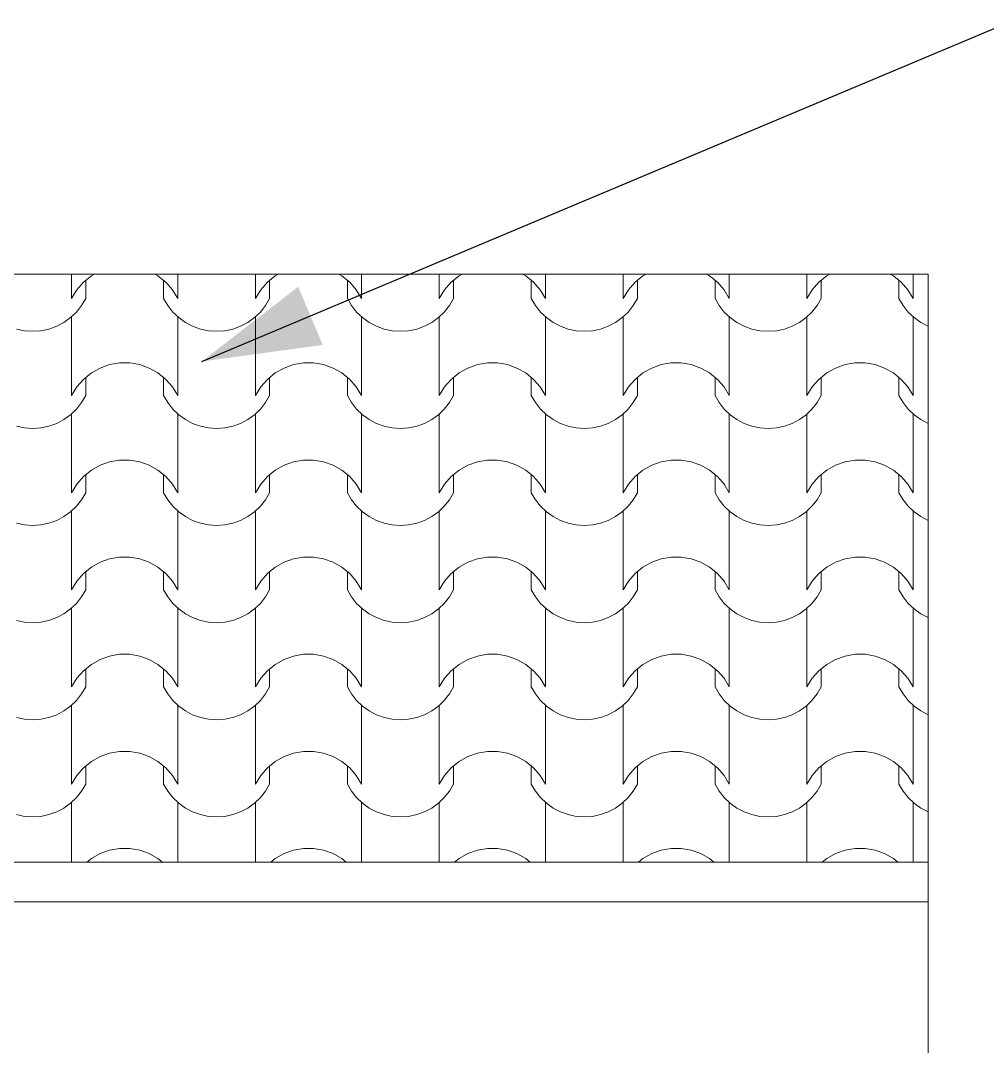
# Model space of a CAD drawing. Header units: millimetres. Extents: x 318905 to 439572, y -5133 to 105868.
# Drawn here: x 434524 to 436020, y 1788 to 3376 of the extents above; entities that cross this region are included whole.
import ezdxf

# ---------------------------------------------------------------- set-up
doc = ezdxf.new("R2010")
doc.units = ezdxf.units.MM
doc.header["$MEASUREMENT"] = 0
for name, color, linetype, lineweight in [('0_Stylo_No__1', 7, 'Continuous', 5), ('2D -  Dessin général_Stylo_No__1', 7, 'Continuous', 5), ('2D -  Dessin général_Stylo_No__2', 8, 'Continuous', 5), ('INTI_Etiquettes_Stylo_No__1', 7, 'Continuous', 5)]:
    doc.layers.add(name, color=color, linetype=linetype, lineweight=lineweight)
doc.layers.add('OMBRES_Stylo_No__82', color=7, linetype='Continuous', lineweight=13, true_color=0xaaaaaa)
doc.dimstyles.new('STYLE_GENERE__3', dxfattribs={"dimtxt": 0.18, "dimasz": 182.4, "dimexe": 0.18, "dimexo": 0.0625, "dimgap": 0.09, "dimtad": 0, "dimtih": 1, "dimtoh": 1, "dimdec": 4, "dimzin": 0, "dimdsep": 46, "dimcen": 0.09, "dimadec": 0, "dimazin": 0, "dimtfac": 1, "dimtdec": 4, "dimtmove": 0, "dimatfit": 3, "dimldrblk": 'ARROWHEAD_5', "dimfxl": 0, "dimtolj": 1, "dimtzin": 0, "dimarcsym": 0})

# ---------------------------------------------------------------- blocks, each defined once
blk = doc.blocks.new('*X113')
at = {"layer": 'OMBRES_Stylo_No__82', "linetype": 'Continuous'}
for p, q in [((434603.3, 2983.5), (434603.3, 2945.8)), ((434621.7, 2970.9), (434611.5, 2959.1)), ((434633.9, 2980.7), (434621.7, 2970.9)), ((434625.3, 2973.8), (434625.3, 2945.8)), ((434638.8, 2983.5), (434633.9, 2980.7)), ((434737, 2980.7), (434732, 2983.5)), ((434749.1, 2970.9), (434737, 2980.7)), ((434745.6, 2973.8), (434745.6, 2945.8)), ((434759.4, 2959.1), (434749.1, 2970.9)), ((434767.6, 2983.5), (434767.6, 2945.8)), ((434887.8, 2983.5), (434887.8, 2945.8)), ((434906.2, 2970.9), (434895.9, 2959.1)), ((434918.3, 2980.7), (434906.2, 2970.9)), ((434909.8, 2973.8), (434909.8, 2945.8)), ((434923.3, 2983.5), (434918.3, 2980.7)), ((435021.5, 2980.7), (435016.5, 2983.5)), ((435033.6, 2970.9), (435021.5, 2980.7)), ((435030, 2973.8), (435030, 2945.8)), ((435043.9, 2959.1), (435033.6, 2970.9)), ((435052, 2983.5), (435052, 2945.8)), ((435172.3, 2983.5), (435172.3, 2945.8)), ((435190.7, 2970.9), (435180.4, 2959.1)), ((435202.8, 2980.7), (435190.7, 2970.9)), ((435194.3, 2973.8), (435194.3, 2945.8)), ((435207.8, 2983.5), (435202.8, 2980.7)), ((435306, 2980.7), (435301, 2983.5)), ((435318.1, 2970.9), (435306, 2980.7)), ((435314.5, 2973.8), (435314.5, 2945.8)), ((435328.4, 2959.1), (435318.1, 2970.9)), ((435336.5, 2983.5), (435336.5, 2945.8)), ((435456.8, 2983.5), (435456.8, 2945.8)), ((435475.2, 2970.9), (435464.9, 2959.1)), ((435487.3, 2980.7), (435475.2, 2970.9)), ((435478.8, 2973.8), (435478.8, 2945.8)), ((435492.3, 2983.5), (435487.3, 2980.7)), ((435590.5, 2980.7), (435585.5, 2983.5)), ((435602.6, 2970.9), (435590.5, 2980.7)), ((435599, 2973.8), (435599, 2945.8)), ((435612.9, 2959.1), (435602.6, 2970.9)), ((435621, 2983.5), (435621, 2945.8)), ((435741.2, 2983.5), (435741.2, 2945.8)), ((435759.7, 2970.9), (435749.4, 2959.1)), ((435771.8, 2980.7), (435759.7, 2970.9)), ((435763.2, 2973.8), (435763.2, 2945.8)), ((435776.8, 2983.5), (435771.8, 2980.7)), ((435874.9, 2980.7), (435870, 2983.5)), ((435887.1, 2970.9), (435874.9, 2980.7)), ((435883.5, 2973.8), (435883.5, 2945.8)), ((435897.3, 2959.1), (435887.1, 2970.9)), ((435905.5, 2983.5), (435905.5, 2945.8)), ((434611.5, 2959.1), (434603.3, 2945.8)), ((434767.6, 2945.8), (434759.4, 2959.1)), ((434895.9, 2959.1), (434887.8, 2945.8)), ((435052, 2945.8), (435043.9, 2959.1)), ((435180.4, 2959.1), (435172.3, 2945.8)), ((435336.5, 2945.8), (435328.4, 2959.1)), ((435464.9, 2959.1), (435456.8, 2945.8)), ((435621, 2945.8), (435612.9, 2959.1)), ((435749.4, 2959.1), (435741.2, 2945.8)), ((435905.5, 2945.8), (435897.3, 2959.1)), ((434618.9, 2934.8), (434625.3, 2945.8)), ((434745.6, 2945.8), (434752, 2934.8)), ((434903.4, 2934.8), (434909.8, 2945.8)), ((435030, 2945.8), (435036.5, 2934.8)), ((435187.8, 2934.8), (435194.3, 2945.8)), ((435314.5, 2945.8), (435321, 2934.8)), ((435472.3, 2934.8), (435478.8, 2945.8)), ((435599, 2945.8), (435605.4, 2934.8)), ((435756.8, 2934.8), (435763.2, 2945.8)), ((435883.5, 2945.8), (435889.9, 2934.8)), ((434601.8, 2916.1), (434611, 2924.8)), ((434611, 2924.8), (434618.9, 2934.8)), ((434752, 2934.8), (434759.9, 2924.8)), ((434759.9, 2924.8), (434769.1, 2916.1)), ((434886.3, 2916.1), (434895.5, 2924.8)), ((434895.5, 2924.8), (434903.4, 2934.8)), ((435036.5, 2934.8), (435044.4, 2924.8)), ((435044.4, 2924.8), (435053.6, 2916.1)), ((435170.8, 2916.1), (435180, 2924.8)), ((435180, 2924.8), (435187.8, 2934.8)), ((435321, 2934.8), (435328.8, 2924.8)), ((435328.8, 2924.8), (435338, 2916.1)), ((435455.2, 2916.1), (435464.4, 2924.8)), ((435464.4, 2924.8), (435472.3, 2934.8)), ((435605.4, 2934.8), (435613.3, 2924.8)), ((435613.3, 2924.8), (435622.5, 2916.1)), ((435739.7, 2916.1), (435748.9, 2924.8)), ((435748.9, 2924.8), (435756.8, 2934.8)), ((435889.9, 2934.8), (435897.8, 2924.8)), ((435897.8, 2924.8), (435907, 2916.1)), ((434580.3, 2902.7), (434591.5, 2908.7)), ((434591.5, 2908.7), (434601.8, 2916.1)), ((434603.3, 2917.4), (434603.3, 2856.4)), ((434767.6, 2917.4), (434767.6, 2856.4)), ((434769.1, 2916.1), (434779.4, 2908.7)), ((434779.4, 2908.7), (434790.6, 2902.7)), ((434864.7, 2902.7), (434876, 2908.7)), ((434876, 2908.7), (434886.3, 2916.1)), ((434887.8, 2917.4), (434887.8, 2856.4)), ((435052, 2917.4), (435052, 2856.4)), ((435053.6, 2916.1), (435063.9, 2908.7)), ((435063.9, 2908.7), (435075.1, 2902.7)), ((435149.2, 2902.7), (435160.5, 2908.7)), ((435160.5, 2908.7), (435170.8, 2916.1)), ((435172.3, 2917.4), (435172.3, 2856.4)), ((435336.5, 2917.4), (435336.5, 2856.4)), ((435338, 2916.1), (435348.3, 2908.7)), ((435348.3, 2908.7), (435359.6, 2902.7)), ((435433.7, 2902.7), (435444.9, 2908.7)), ((435444.9, 2908.7), (435455.2, 2916.1)), ((435456.8, 2917.4), (435456.8, 2856.4)), ((435621, 2917.4), (435621, 2856.4)), ((435622.5, 2916.1), (435632.8, 2908.7)), ((435632.8, 2908.7), (435644.1, 2902.7)), ((435718.2, 2902.7), (435729.4, 2908.7)), ((435729.4, 2908.7), (435739.7, 2916.1)), ((435741.2, 2917.4), (435741.2, 2856.4)), ((435905.5, 2917.4), (435905.5, 2856.4)), ((435907, 2916.1), (435917.3, 2908.7)), ((435917.3, 2908.7), (435928.5, 2902.7)), ((434518.1, 2898.4), (434530.5, 2895.8)), ((434530.5, 2895.8), (434543.2, 2894.9)), ((434543.2, 2894.9), (434555.9, 2895.8)), ((434555.9, 2895.8), (434568.3, 2898.4)), ((434568.3, 2898.4), (434580.3, 2902.7)), ((434790.6, 2902.7), (434802.6, 2898.4)), ((434802.6, 2898.4), (434815, 2895.8)), ((434815, 2895.8), (434827.7, 2894.9)), ((434827.7, 2894.9), (434840.4, 2895.8)), ((434840.4, 2895.8), (434852.8, 2898.4)), ((434852.8, 2898.4), (434864.7, 2902.7)), ((435075.1, 2902.7), (435087.1, 2898.4)), ((435087.1, 2898.4), (435099.5, 2895.8)), ((435099.5, 2895.8), (435112.2, 2894.9)), ((435112.2, 2894.9), (435124.8, 2895.8)), ((435124.8, 2895.8), (435137.3, 2898.4)), ((435137.3, 2898.4), (435149.2, 2902.7)), ((435359.6, 2902.7), (435371.5, 2898.4)), ((435371.5, 2898.4), (435384, 2895.8)), ((435384, 2895.8), (435396.6, 2894.9)), ((435396.6, 2894.9), (435409.3, 2895.8)), ((435409.3, 2895.8), (435421.7, 2898.4)), ((435421.7, 2898.4), (435433.7, 2902.7)), ((435644.1, 2902.7), (435656, 2898.4)), ((435656, 2898.4), (435668.4, 2895.8)), ((435668.4, 2895.8), (435681.1, 2894.9)), ((435681.1, 2894.9), (435693.8, 2895.8)), ((435693.8, 2895.8), (435706.2, 2898.4)), ((435706.2, 2898.4), (435718.2, 2902.7)), ((435928.5, 2902.7), (435928.6, 2902.7)), ((434603.3, 2856.4), (434603.3, 2795.4)), ((434662.2, 2843.3), (434647.5, 2838)), ((434677.6, 2845.9), (434662.2, 2843.3)), ((434685.4, 2845.9), (434677.6, 2845.9)), ((434693.3, 2845.9), (434685.4, 2845.9)), ((434708.7, 2843.3), (434693.3, 2845.9)), ((434723.4, 2838), (434708.7, 2843.3)), ((434767.6, 2856.4), (434767.6, 2795.4)), ((434887.8, 2856.4), (434887.8, 2795.4)), ((434946.7, 2843.3), (434932, 2838)), ((434962.1, 2845.9), (434946.7, 2843.3)), ((434969.9, 2845.9), (434962.1, 2845.9)), ((434977.7, 2845.9), (434969.9, 2845.9)), ((434993.1, 2843.3), (434977.7, 2845.9)), ((435007.9, 2838), (434993.1, 2843.3)), ((435052, 2856.4), (435052, 2795.4)), ((435172.3, 2856.4), (435172.3, 2795.4)), ((435231.2, 2843.3), (435216.5, 2838)), ((435246.6, 2845.9), (435231.2, 2843.3)), ((435254.4, 2845.9), (435246.6, 2845.9)), ((435262.2, 2845.9), (435254.4, 2845.9)), ((435277.6, 2843.3), (435262.2, 2845.9)), ((435292.3, 2838), (435277.6, 2843.3)), ((435336.5, 2856.4), (435336.5, 2795.4)), ((435456.8, 2856.4), (435456.8, 2795.4)), ((435515.7, 2843.3), (435500.9, 2838)), ((435531.1, 2845.9), (435515.7, 2843.3)), ((435538.9, 2845.9), (435531.1, 2845.9)), ((435546.7, 2845.9), (435538.9, 2845.9)), ((435562.1, 2843.3), (435546.7, 2845.9)), ((435576.8, 2838), (435562.1, 2843.3)), ((435621, 2856.4), (435621, 2795.4)), ((435741.2, 2856.4), (435741.2, 2795.4)), ((435800.1, 2843.3), (435785.4, 2838)), ((435815.5, 2845.9), (435800.1, 2843.3)), ((435823.4, 2845.9), (435815.5, 2845.9)), ((435831.2, 2845.9), (435823.4, 2845.9)), ((435846.6, 2843.3), (435831.2, 2845.9)), ((435861.3, 2838), (435846.6, 2843.3)), ((435905.5, 2856.4), (435905.5, 2795.4)), ((434633.9, 2830.4), (434621.7, 2820.5)), ((434647.5, 2838), (434633.9, 2830.4)), ((434737, 2830.4), (434723.4, 2838)), ((434749.1, 2820.5), (434737, 2830.4)), ((434918.3, 2830.4), (434906.2, 2820.5)), ((434932, 2838), (434918.3, 2830.4)), ((435021.5, 2830.4), (435007.9, 2838)), ((435033.6, 2820.5), (435021.5, 2830.4)), ((435202.8, 2830.4), (435190.7, 2820.5)), ((435216.5, 2838), (435202.8, 2830.4)), ((435306, 2830.4), (435292.3, 2838)), ((435318.1, 2820.5), (435306, 2830.4)), ((435487.3, 2830.4), (435475.2, 2820.5)), ((435500.9, 2838), (435487.3, 2830.4)), ((435590.5, 2830.4), (435576.8, 2838)), ((435602.6, 2820.5), (435590.5, 2830.4)), ((435771.8, 2830.4), (435759.7, 2820.5)), ((435785.4, 2838), (435771.8, 2830.4)), ((435874.9, 2830.4), (435861.3, 2838)), ((435887.1, 2820.5), (435874.9, 2830.4)), ((434621.7, 2820.5), (434611.5, 2808.8)), ((434625.3, 2823.4), (434625.3, 2795.4)), ((434745.6, 2823.4), (434745.6, 2795.4)), ((434759.4, 2808.8), (434749.1, 2820.5)), ((434906.2, 2820.5), (434895.9, 2808.8)), ((434909.8, 2823.4), (434909.8, 2795.4)), ((435030, 2823.4), (435030, 2795.4)), ((435043.9, 2808.8), (435033.6, 2820.5)), ((435190.7, 2820.5), (435180.4, 2808.8)), ((435194.3, 2823.4), (435194.3, 2795.4)), ((435314.5, 2823.4), (435314.5, 2795.4)), ((435328.4, 2808.8), (435318.1, 2820.5)), ((435475.2, 2820.5), (435464.9, 2808.8)), ((435478.8, 2823.4), (435478.8, 2795.4)), ((435599, 2823.4), (435599, 2795.4)), ((435612.9, 2808.8), (435602.6, 2820.5)), ((435759.7, 2820.5), (435749.4, 2808.8)), ((435763.2, 2823.4), (435763.2, 2795.4)), ((435883.5, 2823.4), (435883.5, 2795.4)), ((435897.3, 2808.8), (435887.1, 2820.5)), ((434611.5, 2808.8), (434603.3, 2795.4)), ((434618.9, 2784.5), (434625.3, 2795.4)), ((434745.6, 2795.4), (434752, 2784.5)), ((434767.6, 2795.4), (434759.4, 2808.8)), ((434895.9, 2808.8), (434887.8, 2795.4)), ((434903.4, 2784.5), (434909.8, 2795.4)), ((435030, 2795.4), (435036.5, 2784.5)), ((435052, 2795.4), (435043.9, 2808.8)), ((435180.4, 2808.8), (435172.3, 2795.4)), ((435187.8, 2784.5), (435194.3, 2795.4)), ((435314.5, 2795.4), (435321, 2784.5)), ((435336.5, 2795.4), (435328.4, 2808.8)), ((435464.9, 2808.8), (435456.8, 2795.4)), ((435472.3, 2784.5), (435478.8, 2795.4)), ((435599, 2795.4), (435605.4, 2784.5)), ((435621, 2795.4), (435612.9, 2808.8)), ((435749.4, 2808.8), (435741.2, 2795.4)), ((435756.8, 2784.5), (435763.2, 2795.4)), ((435883.5, 2795.4), (435889.9, 2784.5)), ((435905.5, 2795.4), (435897.3, 2808.8)), ((434611, 2774.5), (434618.9, 2784.5)), ((434752, 2784.5), (434759.9, 2774.5)), ((434895.5, 2774.5), (434903.4, 2784.5)), ((435036.5, 2784.5), (435044.4, 2774.5)), ((435180, 2774.5), (435187.8, 2784.5)), ((435321, 2784.5), (435328.8, 2774.5)), ((435464.4, 2774.5), (435472.3, 2784.5)), ((435605.4, 2784.5), (435613.3, 2774.5)), ((435748.9, 2774.5), (435756.8, 2784.5)), ((435889.9, 2784.5), (435897.8, 2774.5)), ((434591.5, 2758.3), (434601.8, 2765.7)), ((434601.8, 2765.7), (434611, 2774.5)), ((434603.3, 2767), (434603.3, 2706)), ((434759.9, 2774.5), (434769.1, 2765.7)), ((434767.6, 2767), (434767.6, 2706)), ((434769.1, 2765.7), (434779.4, 2758.3)), ((434876, 2758.3), (434886.3, 2765.7)), ((434886.3, 2765.7), (434895.5, 2774.5)), ((434887.8, 2767), (434887.8, 2706)), ((435044.4, 2774.5), (435053.6, 2765.7)), ((435052, 2767), (435052, 2706)), ((435053.6, 2765.7), (435063.9, 2758.3)), ((435160.5, 2758.3), (435170.8, 2765.7)), ((435170.8, 2765.7), (435180, 2774.5)), ((435172.3, 2767), (435172.3, 2706)), ((435328.8, 2774.5), (435338, 2765.7)), ((435336.5, 2767), (435336.5, 2706)), ((435338, 2765.7), (435348.3, 2758.3)), ((435444.9, 2758.3), (435455.2, 2765.7)), ((435455.2, 2765.7), (435464.4, 2774.5)), ((435456.8, 2767), (435456.8, 2706)), ((435613.3, 2774.5), (435622.5, 2765.7)), ((435621, 2767), (435621, 2706)), ((435622.5, 2765.7), (435632.8, 2758.3)), ((435729.4, 2758.3), (435739.7, 2765.7)), ((435739.7, 2765.7), (435748.9, 2774.5)), ((435741.2, 2767), (435741.2, 2706)), ((435897.8, 2774.5), (435907, 2765.7)), ((435905.5, 2767), (435905.5, 2706)), ((435907, 2765.7), (435917.3, 2758.3)), ((434518.1, 2748.1), (434530.5, 2745.5)), ((434555.9, 2745.5), (434568.3, 2748.1)), ((434568.3, 2748.1), (434580.3, 2752.4)), ((434580.3, 2752.4), (434591.5, 2758.3)), ((434779.4, 2758.3), (434790.6, 2752.4)), ((434790.6, 2752.4), (434802.6, 2748.1)), ((434802.6, 2748.1), (434815, 2745.5)), ((434840.4, 2745.5), (434852.8, 2748.1)), ((434852.8, 2748.1), (434864.7, 2752.4)), ((434864.7, 2752.4), (434876, 2758.3)), ((435063.9, 2758.3), (435075.1, 2752.4)), ((435075.1, 2752.4), (435087.1, 2748.1)), ((435087.1, 2748.1), (435099.5, 2745.5)), ((435124.8, 2745.5), (435137.3, 2748.1)), ((435137.3, 2748.1), (435149.2, 2752.4)), ((435149.2, 2752.4), (435160.5, 2758.3)), ((435348.3, 2758.3), (435359.6, 2752.4)), ((435359.6, 2752.4), (435371.5, 2748.1)), ((435371.5, 2748.1), (435384, 2745.5)), ((435409.3, 2745.5), (435421.7, 2748.1)), ((435421.7, 2748.1), (435433.7, 2752.4)), ((435433.7, 2752.4), (435444.9, 2758.3)), ((435632.8, 2758.3), (435644.1, 2752.4)), ((435644.1, 2752.4), (435656, 2748.1)), ((435656, 2748.1), (435668.4, 2745.5)), ((435693.8, 2745.5), (435706.2, 2748.1)), ((435706.2, 2748.1), (435718.2, 2752.4)), ((435718.2, 2752.4), (435729.4, 2758.3)), ((435917.3, 2758.3), (435928.5, 2752.4)), ((435928.5, 2752.4), (435928.6, 2752.4)), ((434530.5, 2745.5), (434543.2, 2744.6)), ((434543.2, 2744.6), (434555.9, 2745.5)), ((434815, 2745.5), (434827.7, 2744.6)), ((434827.7, 2744.6), (434840.4, 2745.5)), ((435099.5, 2745.5), (435112.2, 2744.6)), ((435112.2, 2744.6), (435124.8, 2745.5)), ((435384, 2745.5), (435396.6, 2744.6)), ((435396.6, 2744.6), (435409.3, 2745.5)), ((435668.4, 2745.5), (435681.1, 2744.6)), ((435681.1, 2744.6), (435693.8, 2745.5)), ((434603.3, 2706), (434603.3, 2645.1)), ((434767.6, 2706), (434767.6, 2645.1)), ((434887.8, 2706), (434887.8, 2645.1)), ((435052, 2706), (435052, 2645.1)), ((435172.3, 2706), (435172.3, 2645.1)), ((435336.5, 2706), (435336.5, 2645.1)), ((435456.8, 2706), (435456.8, 2645.1)), ((435621, 2706), (435621, 2645.1)), ((435741.2, 2706), (435741.2, 2645.1)), ((435905.5, 2706), (435905.5, 2645.1)), ((434647.5, 2687.7), (434633.9, 2680.1)), ((434662.2, 2692.9), (434647.5, 2687.7)), ((434677.6, 2695.6), (434662.2, 2692.9)), ((434685.4, 2695.6), (434677.6, 2695.6)), ((434693.3, 2695.6), (434685.4, 2695.6)), ((434708.7, 2692.9), (434693.3, 2695.6)), ((434723.4, 2687.7), (434708.7, 2692.9)), ((434737, 2680.1), (434723.4, 2687.7)), ((434932, 2687.7), (434918.3, 2680.1)), ((434946.7, 2692.9), (434932, 2687.7)), ((434962.1, 2695.6), (434946.7, 2692.9)), ((434969.9, 2695.6), (434962.1, 2695.6)), ((434977.7, 2695.6), (434969.9, 2695.6)), ((434993.1, 2692.9), (434977.7, 2695.6)), ((435007.9, 2687.7), (434993.1, 2692.9)), ((435021.5, 2680.1), (435007.9, 2687.7)), ((435216.5, 2687.7), (435202.8, 2680.1)), ((435231.2, 2692.9), (435216.5, 2687.7)), ((435246.6, 2695.6), (435231.2, 2692.9)), ((435254.4, 2695.6), (435246.6, 2695.6)), ((435262.2, 2695.6), (435254.4, 2695.6)), ((435277.6, 2692.9), (435262.2, 2695.6)), ((435292.3, 2687.7), (435277.6, 2692.9)), ((435306, 2680.1), (435292.3, 2687.7)), ((435500.9, 2687.7), (435487.3, 2680.1)), ((435515.7, 2692.9), (435500.9, 2687.7)), ((435531.1, 2695.6), (435515.7, 2692.9)), ((435538.9, 2695.6), (435531.1, 2695.6)), ((435546.7, 2695.6), (435538.9, 2695.6)), ((435562.1, 2692.9), (435546.7, 2695.6)), ((435576.8, 2687.7), (435562.1, 2692.9)), ((435590.5, 2680.1), (435576.8, 2687.7)), ((435785.4, 2687.7), (435771.8, 2680.1)), ((435800.1, 2692.9), (435785.4, 2687.7)), ((435815.5, 2695.6), (435800.1, 2692.9)), ((435823.4, 2695.6), (435815.5, 2695.6)), ((435831.2, 2695.6), (435823.4, 2695.6)), ((435846.6, 2692.9), (435831.2, 2695.6)), ((435861.3, 2687.7), (435846.6, 2692.9)), ((435874.9, 2680.1), (435861.3, 2687.7)), ((434621.7, 2670.2), (434611.5, 2658.4)), ((434633.9, 2680.1), (434621.7, 2670.2)), ((434625.3, 2673.1), (434625.3, 2645.1)), ((434749.1, 2670.2), (434737, 2680.1)), ((434745.6, 2673.1), (434745.6, 2645.1)), ((434759.4, 2658.4), (434749.1, 2670.2)), ((434906.2, 2670.2), (434895.9, 2658.4)), ((434918.3, 2680.1), (434906.2, 2670.2)), ((434909.8, 2673.1), (434909.8, 2645.1)), ((435033.6, 2670.2), (435021.5, 2680.1)), ((435030, 2673.1), (435030, 2645.1)), ((435043.9, 2658.4), (435033.6, 2670.2)), ((435190.7, 2670.2), (435180.4, 2658.4)), ((435202.8, 2680.1), (435190.7, 2670.2)), ((435194.3, 2673.1), (435194.3, 2645.1)), ((435318.1, 2670.2), (435306, 2680.1)), ((435314.5, 2673.1), (435314.5, 2645.1)), ((435328.4, 2658.4), (435318.1, 2670.2)), ((435475.2, 2670.2), (435464.9, 2658.4)), ((435487.3, 2680.1), (435475.2, 2670.2)), ((435478.8, 2673.1), (435478.8, 2645.1)), ((435602.6, 2670.2), (435590.5, 2680.1)), ((435599, 2673.1), (435599, 2645.1)), ((435612.9, 2658.4), (435602.6, 2670.2)), ((435759.7, 2670.2), (435749.4, 2658.4)), ((435771.8, 2680.1), (435759.7, 2670.2)), ((435763.2, 2673.1), (435763.2, 2645.1)), ((435887.1, 2670.2), (435874.9, 2680.1)), ((435883.5, 2673.1), (435883.5, 2645.1)), ((435897.3, 2658.4), (435887.1, 2670.2)), ((434611.5, 2658.4), (434603.3, 2645.1)), ((434767.6, 2645.1), (434759.4, 2658.4)), ((434895.9, 2658.4), (434887.8, 2645.1)), ((435052, 2645.1), (435043.9, 2658.4)), ((435180.4, 2658.4), (435172.3, 2645.1)), ((435336.5, 2645.1), (435328.4, 2658.4)), ((435464.9, 2658.4), (435456.8, 2645.1)), ((435621, 2645.1), (435612.9, 2658.4)), ((435749.4, 2658.4), (435741.2, 2645.1)), ((435905.5, 2645.1), (435897.3, 2658.4)), ((434618.9, 2634.1), (434625.3, 2645.1)), ((434745.6, 2645.1), (434752, 2634.1)), ((434903.4, 2634.1), (434909.8, 2645.1)), ((435030, 2645.1), (435036.5, 2634.1)), ((435187.8, 2634.1), (435194.3, 2645.1)), ((435314.5, 2645.1), (435321, 2634.1)), ((435472.3, 2634.1), (435478.8, 2645.1)), ((435599, 2645.1), (435605.4, 2634.1)), ((435756.8, 2634.1), (435763.2, 2645.1)), ((435883.5, 2645.1), (435889.9, 2634.1)), ((434601.8, 2615.4), (434611, 2624.2)), ((434611, 2624.2), (434618.9, 2634.1)), ((434752, 2634.1), (434759.9, 2624.2)), ((434759.9, 2624.2), (434769.1, 2615.4)), ((434886.3, 2615.4), (434895.5, 2624.2)), ((434895.5, 2624.2), (434903.4, 2634.1)), ((435036.5, 2634.1), (435044.4, 2624.2)), ((435044.4, 2624.2), (435053.6, 2615.4)), ((435170.8, 2615.4), (435180, 2624.2)), ((435180, 2624.2), (435187.8, 2634.1)), ((435321, 2634.1), (435328.8, 2624.2)), ((435328.8, 2624.2), (435338, 2615.4)), ((435455.2, 2615.4), (435464.4, 2624.2)), ((435464.4, 2624.2), (435472.3, 2634.1)), ((435605.4, 2634.1), (435613.3, 2624.2)), ((435613.3, 2624.2), (435622.5, 2615.4)), ((435739.7, 2615.4), (435748.9, 2624.2)), ((435748.9, 2624.2), (435756.8, 2634.1)), ((435889.9, 2634.1), (435897.8, 2624.2)), ((435897.8, 2624.2), (435907, 2615.4)), ((434580.3, 2602.1), (434591.5, 2608)), ((434591.5, 2608), (434601.8, 2615.4)), ((434603.3, 2616.7), (434603.3, 2555.7)), ((434767.6, 2616.7), (434767.6, 2555.7)), ((434769.1, 2615.4), (434779.4, 2608)), ((434779.4, 2608), (434790.6, 2602.1)), ((434864.7, 2602.1), (434876, 2608)), ((434876, 2608), (434886.3, 2615.4)), ((434887.8, 2616.7), (434887.8, 2555.7)), ((435052, 2616.7), (435052, 2555.7)), ((435053.6, 2615.4), (435063.9, 2608)), ((435063.9, 2608), (435075.1, 2602.1)), ((435149.2, 2602.1), (435160.5, 2608)), ((435160.5, 2608), (435170.8, 2615.4)), ((435172.3, 2616.7), (435172.3, 2555.7)), ((435336.5, 2616.7), (435336.5, 2555.7)), ((435338, 2615.4), (435348.3, 2608)), ((435348.3, 2608), (435359.6, 2602.1)), ((435433.7, 2602.1), (435444.9, 2608)), ((435444.9, 2608), (435455.2, 2615.4)), ((435456.8, 2616.7), (435456.8, 2555.7)), ((435621, 2616.7), (435621, 2555.7)), ((435622.5, 2615.4), (435632.8, 2608)), ((435632.8, 2608), (435644.1, 2602.1)), ((435718.2, 2602.1), (435729.4, 2608)), ((435729.4, 2608), (435739.7, 2615.4)), ((435741.2, 2616.7), (435741.2, 2555.7)), ((435905.5, 2616.7), (435905.5, 2555.7)), ((435907, 2615.4), (435917.3, 2608)), ((435917.3, 2608), (435928.5, 2602.1)), ((434518.1, 2597.7), (434530.5, 2595.1)), ((434530.5, 2595.1), (434543.2, 2594.2)), ((434543.2, 2594.2), (434555.9, 2595.1)), ((434555.9, 2595.1), (434568.3, 2597.7)), ((434568.3, 2597.7), (434580.3, 2602.1)), ((434790.6, 2602.1), (434802.6, 2597.7)), ((434802.6, 2597.7), (434815, 2595.1)), ((434815, 2595.1), (434827.7, 2594.2)), ((434827.7, 2594.2), (434840.4, 2595.1)), ((434840.4, 2595.1), (434852.8, 2597.7)), ((434852.8, 2597.7), (434864.7, 2602.1)), ((435075.1, 2602.1), (435087.1, 2597.7)), ((435087.1, 2597.7), (435099.5, 2595.1)), ((435099.5, 2595.1), (435112.2, 2594.2)), ((435112.2, 2594.2), (435124.8, 2595.1)), ((435124.8, 2595.1), (435137.3, 2597.7)), ((435137.3, 2597.7), (435149.2, 2602.1)), ((435359.6, 2602.1), (435371.5, 2597.7)), ((435371.5, 2597.7), (435384, 2595.1)), ((435384, 2595.1), (435396.6, 2594.2)), ((435396.6, 2594.2), (435409.3, 2595.1)), ((435409.3, 2595.1), (435421.7, 2597.7)), ((435421.7, 2597.7), (435433.7, 2602.1)), ((435644.1, 2602.1), (435656, 2597.7)), ((435656, 2597.7), (435668.4, 2595.1)), ((435668.4, 2595.1), (435681.1, 2594.2)), ((435681.1, 2594.2), (435693.8, 2595.1)), ((435693.8, 2595.1), (435706.2, 2597.7)), ((435706.2, 2597.7), (435718.2, 2602.1)), ((435928.5, 2602.1), (435928.6, 2602)), ((434603.3, 2555.7), (434603.3, 2494.7)), ((434662.2, 2542.6), (434647.5, 2537.4)), ((434677.6, 2545.2), (434662.2, 2542.6)), ((434685.4, 2545.2), (434677.6, 2545.2)), ((434693.3, 2545.2), (434685.4, 2545.2)), ((434708.7, 2542.6), (434693.3, 2545.2)), ((434723.4, 2537.4), (434708.7, 2542.6)), ((434767.6, 2555.7), (434767.6, 2494.7)), ((434887.8, 2555.7), (434887.8, 2494.7)), ((434946.7, 2542.6), (434932, 2537.4)), ((434962.1, 2545.2), (434946.7, 2542.6)), ((434969.9, 2545.2), (434962.1, 2545.2)), ((434977.7, 2545.2), (434969.9, 2545.2)), ((434993.1, 2542.6), (434977.7, 2545.2)), ((435007.9, 2537.4), (434993.1, 2542.6)), ((435052, 2555.7), (435052, 2494.7)), ((435172.3, 2555.7), (435172.3, 2494.7)), ((435231.2, 2542.6), (435216.5, 2537.4)), ((435246.6, 2545.2), (435231.2, 2542.6)), ((435254.4, 2545.2), (435246.6, 2545.2)), ((435262.2, 2545.2), (435254.4, 2545.2)), ((435277.6, 2542.6), (435262.2, 2545.2)), ((435292.3, 2537.4), (435277.6, 2542.6)), ((435336.5, 2555.7), (435336.5, 2494.7)), ((435456.8, 2555.7), (435456.8, 2494.7)), ((435515.7, 2542.6), (435500.9, 2537.4)), ((435531.1, 2545.2), (435515.7, 2542.6)), ((435538.9, 2545.2), (435531.1, 2545.2)), ((435546.7, 2545.2), (435538.9, 2545.2)), ((435562.1, 2542.6), (435546.7, 2545.2)), ((435576.8, 2537.4), (435562.1, 2542.6)), ((435621, 2555.7), (435621, 2494.7)), ((435741.2, 2555.7), (435741.2, 2494.7)), ((435800.1, 2542.6), (435785.4, 2537.4)), ((435815.5, 2545.2), (435800.1, 2542.6)), ((435823.4, 2545.2), (435815.5, 2545.2)), ((435831.2, 2545.2), (435823.4, 2545.2)), ((435846.6, 2542.6), (435831.2, 2545.2)), ((435861.3, 2537.4), (435846.6, 2542.6)), ((435905.5, 2555.7), (435905.5, 2494.7)), ((434633.9, 2529.7), (434621.7, 2519.9)), ((434647.5, 2537.4), (434633.9, 2529.7)), ((434737, 2529.7), (434723.4, 2537.4)), ((434749.1, 2519.9), (434737, 2529.7)), ((434918.3, 2529.7), (434906.2, 2519.9)), ((434932, 2537.4), (434918.3, 2529.7)), ((435021.5, 2529.7), (435007.9, 2537.4)), ((435033.6, 2519.9), (435021.5, 2529.7)), ((435202.8, 2529.7), (435190.7, 2519.9)), ((435216.5, 2537.4), (435202.8, 2529.7)), ((435306, 2529.7), (435292.3, 2537.4)), ((435318.1, 2519.9), (435306, 2529.7)), ((435487.3, 2529.7), (435475.2, 2519.9)), ((435500.9, 2537.4), (435487.3, 2529.7)), ((435590.5, 2529.7), (435576.8, 2537.4)), ((435602.6, 2519.9), (435590.5, 2529.7)), ((435771.8, 2529.7), (435759.7, 2519.9)), ((435785.4, 2537.4), (435771.8, 2529.7)), ((435874.9, 2529.7), (435861.3, 2537.4)), ((435887.1, 2519.9), (435874.9, 2529.7)), ((434621.7, 2519.9), (434611.5, 2508.1)), ((434625.3, 2522.8), (434625.3, 2494.7)), ((434745.6, 2522.8), (434745.6, 2494.7)), ((434759.4, 2508.1), (434749.1, 2519.9)), ((434906.2, 2519.9), (434895.9, 2508.1)), ((434909.8, 2522.8), (434909.8, 2494.7)), ((435030, 2522.8), (435030, 2494.7)), ((435043.9, 2508.1), (435033.6, 2519.9)), ((435190.7, 2519.9), (435180.4, 2508.1)), ((435194.3, 2522.8), (435194.3, 2494.7)), ((435314.5, 2522.8), (435314.5, 2494.7)), ((435328.4, 2508.1), (435318.1, 2519.9)), ((435475.2, 2519.9), (435464.9, 2508.1)), ((435478.8, 2522.8), (435478.8, 2494.7)), ((435599, 2522.8), (435599, 2494.7)), ((435612.9, 2508.1), (435602.6, 2519.9)), ((435759.7, 2519.9), (435749.4, 2508.1)), ((435763.2, 2522.8), (435763.2, 2494.7)), ((435883.5, 2522.8), (435883.5, 2494.7)), ((435897.3, 2508.1), (435887.1, 2519.9)), ((434611.5, 2508.1), (434603.3, 2494.7)), ((434618.9, 2483.8), (434625.3, 2494.7)), ((434745.6, 2494.7), (434752, 2483.8)), ((434767.6, 2494.7), (434759.4, 2508.1)), ((434895.9, 2508.1), (434887.8, 2494.7)), ((434903.4, 2483.8), (434909.8, 2494.7)), ((435030, 2494.7), (435036.5, 2483.8)), ((435052, 2494.7), (435043.9, 2508.1)), ((435180.4, 2508.1), (435172.3, 2494.7)), ((435187.8, 2483.8), (435194.3, 2494.7)), ((435314.5, 2494.7), (435321, 2483.8)), ((435336.5, 2494.7), (435328.4, 2508.1)), ((435464.9, 2508.1), (435456.8, 2494.7)), ((435472.3, 2483.8), (435478.8, 2494.7)), ((435599, 2494.7), (435605.4, 2483.8)), ((435621, 2494.7), (435612.9, 2508.1)), ((435749.4, 2508.1), (435741.2, 2494.7)), ((435756.8, 2483.8), (435763.2, 2494.7)), ((435883.5, 2494.7), (435889.9, 2483.8)), ((435905.5, 2494.7), (435897.3, 2508.1)), ((434611, 2473.8), (434618.9, 2483.8)), ((434752, 2483.8), (434759.9, 2473.8)), ((434895.5, 2473.8), (434903.4, 2483.8)), ((435036.5, 2483.8), (435044.4, 2473.8)), ((435180, 2473.8), (435187.8, 2483.8)), ((435321, 2483.8), (435328.8, 2473.8)), ((435464.4, 2473.8), (435472.3, 2483.8)), ((435605.4, 2483.8), (435613.3, 2473.8)), ((435748.9, 2473.8), (435756.8, 2483.8)), ((435889.9, 2483.8), (435897.8, 2473.8)), ((434591.5, 2457.6), (434601.8, 2465.1)), ((434601.8, 2465.1), (434611, 2473.8)), ((434603.3, 2466.3), (434603.3, 2405.4)), ((434759.9, 2473.8), (434769.1, 2465.1)), ((434767.6, 2466.3), (434767.6, 2405.4)), ((434769.1, 2465.1), (434779.4, 2457.6)), ((434876, 2457.6), (434886.3, 2465.1)), ((434886.3, 2465.1), (434895.5, 2473.8)), ((434887.8, 2466.3), (434887.8, 2405.4)), ((435044.4, 2473.8), (435053.6, 2465.1)), ((435052, 2466.3), (435052, 2405.4)), ((435053.6, 2465.1), (435063.9, 2457.6)), ((435160.5, 2457.6), (435170.8, 2465.1)), ((435170.8, 2465.1), (435180, 2473.8)), ((435172.3, 2466.3), (435172.3, 2405.4)), ((435328.8, 2473.8), (435338, 2465.1)), ((435336.5, 2466.3), (435336.5, 2405.4)), ((435338, 2465.1), (435348.3, 2457.6)), ((435444.9, 2457.6), (435455.2, 2465.1)), ((435455.2, 2465.1), (435464.4, 2473.8)), ((435456.8, 2466.3), (435456.8, 2405.4)), ((435613.3, 2473.8), (435622.5, 2465.1)), ((435621, 2466.3), (435621, 2405.4)), ((435622.5, 2465.1), (435632.8, 2457.6)), ((435729.4, 2457.6), (435739.7, 2465.1)), ((435739.7, 2465.1), (435748.9, 2473.8)), ((435741.2, 2466.3), (435741.2, 2405.4)), ((435897.8, 2473.8), (435907, 2465.1)), ((435905.5, 2466.3), (435905.5, 2405.4)), ((435907, 2465.1), (435917.3, 2457.6)), ((434518.1, 2447.4), (434530.5, 2444.8)), ((434555.9, 2444.8), (434568.3, 2447.4)), ((434568.3, 2447.4), (434580.3, 2451.7)), ((434580.3, 2451.7), (434591.5, 2457.6)), ((434779.4, 2457.6), (434790.6, 2451.7)), ((434790.6, 2451.7), (434802.6, 2447.4)), ((434802.6, 2447.4), (434815, 2444.8)), ((434840.4, 2444.8), (434852.8, 2447.4)), ((434852.8, 2447.4), (434864.7, 2451.7)), ((434864.7, 2451.7), (434876, 2457.6)), ((435063.9, 2457.6), (435075.1, 2451.7)), ((435075.1, 2451.7), (435087.1, 2447.4)), ((435087.1, 2447.4), (435099.5, 2444.8)), ((435124.8, 2444.8), (435137.3, 2447.4)), ((435137.3, 2447.4), (435149.2, 2451.7)), ((435149.2, 2451.7), (435160.5, 2457.6)), ((435348.3, 2457.6), (435359.6, 2451.7)), ((435359.6, 2451.7), (435371.5, 2447.4)), ((435371.5, 2447.4), (435384, 2444.8)), ((435409.3, 2444.8), (435421.7, 2447.4)), ((435421.7, 2447.4), (435433.7, 2451.7)), ((435433.7, 2451.7), (435444.9, 2457.6)), ((435632.8, 2457.6), (435644.1, 2451.7)), ((435644.1, 2451.7), (435656, 2447.4)), ((435656, 2447.4), (435668.4, 2444.8)), ((435693.8, 2444.8), (435706.2, 2447.4)), ((435706.2, 2447.4), (435718.2, 2451.7)), ((435718.2, 2451.7), (435729.4, 2457.6)), ((435917.3, 2457.6), (435928.5, 2451.7)), ((435928.5, 2451.7), (435928.6, 2451.7)), ((434530.5, 2444.8), (434543.2, 2443.9)), ((434543.2, 2443.9), (434555.9, 2444.8)), ((434815, 2444.8), (434827.7, 2443.9)), ((434827.7, 2443.9), (434840.4, 2444.8)), ((435099.5, 2444.8), (435112.2, 2443.9)), ((435112.2, 2443.9), (435124.8, 2444.8)), ((435384, 2444.8), (435396.6, 2443.9)), ((435396.6, 2443.9), (435409.3, 2444.8)), ((435668.4, 2444.8), (435681.1, 2443.9)), ((435681.1, 2443.9), (435693.8, 2444.8)), ((434603.3, 2405.4), (434603.3, 2344.4)), ((434767.6, 2405.4), (434767.6, 2344.4)), ((434887.8, 2405.4), (434887.8, 2344.4)), ((435052, 2405.4), (435052, 2344.4)), ((435172.3, 2405.4), (435172.3, 2344.4)), ((435336.5, 2405.4), (435336.5, 2344.4)), ((435456.8, 2405.4), (435456.8, 2344.4)), ((435621, 2405.4), (435621, 2344.4)), ((435741.2, 2405.4), (435741.2, 2344.4)), ((435905.5, 2405.4), (435905.5, 2344.4)), ((434647.5, 2387), (434633.9, 2379.4)), ((434662.2, 2392.3), (434647.5, 2387)), ((434677.6, 2394.9), (434662.2, 2392.3)), ((434685.4, 2394.9), (434677.6, 2394.9)), ((434693.3, 2394.9), (434685.4, 2394.9)), ((434708.7, 2392.3), (434693.3, 2394.9)), ((434723.4, 2387), (434708.7, 2392.3)), ((434737, 2379.4), (434723.4, 2387)), ((434932, 2387), (434918.3, 2379.4)), ((434946.7, 2392.3), (434932, 2387)), ((434962.1, 2394.9), (434946.7, 2392.3)), ((434969.9, 2394.9), (434962.1, 2394.9)), ((434977.7, 2394.9), (434969.9, 2394.9)), ((434993.1, 2392.3), (434977.7, 2394.9)), ((435007.9, 2387), (434993.1, 2392.3)), ((435021.5, 2379.4), (435007.9, 2387)), ((435216.5, 2387), (435202.8, 2379.4)), ((435231.2, 2392.3), (435216.5, 2387)), ((435246.6, 2394.9), (435231.2, 2392.3)), ((435254.4, 2394.9), (435246.6, 2394.9)), ((435262.2, 2394.9), (435254.4, 2394.9)), ((435277.6, 2392.3), (435262.2, 2394.9)), ((435292.3, 2387), (435277.6, 2392.3)), ((435306, 2379.4), (435292.3, 2387)), ((435500.9, 2387), (435487.3, 2379.4)), ((435515.7, 2392.3), (435500.9, 2387)), ((435531.1, 2394.9), (435515.7, 2392.3)), ((435538.9, 2394.9), (435531.1, 2394.9)), ((435546.7, 2394.9), (435538.9, 2394.9)), ((435562.1, 2392.3), (435546.7, 2394.9)), ((435576.8, 2387), (435562.1, 2392.3)), ((435590.5, 2379.4), (435576.8, 2387)), ((435785.4, 2387), (435771.8, 2379.4)), ((435800.1, 2392.3), (435785.4, 2387)), ((435815.5, 2394.9), (435800.1, 2392.3)), ((435823.4, 2394.9), (435815.5, 2394.9)), ((435831.2, 2394.9), (435823.4, 2394.9)), ((435846.6, 2392.3), (435831.2, 2394.9)), ((435861.3, 2387), (435846.6, 2392.3)), ((435874.9, 2379.4), (435861.3, 2387)), ((434621.7, 2369.5), (434611.5, 2357.8)), ((434633.9, 2379.4), (434621.7, 2369.5)), ((434625.3, 2372.4), (434625.3, 2344.4)), ((434749.1, 2369.5), (434737, 2379.4)), ((434745.6, 2372.4), (434745.6, 2344.4)), ((434759.4, 2357.8), (434749.1, 2369.5)), ((434906.2, 2369.5), (434895.9, 2357.8)), ((434918.3, 2379.4), (434906.2, 2369.5)), ((434909.8, 2372.4), (434909.8, 2344.4)), ((435033.6, 2369.5), (435021.5, 2379.4)), ((435030, 2372.4), (435030, 2344.4)), ((435043.9, 2357.8), (435033.6, 2369.5)), ((435190.7, 2369.5), (435180.4, 2357.8)), ((435202.8, 2379.4), (435190.7, 2369.5)), ((435194.3, 2372.4), (435194.3, 2344.4)), ((435318.1, 2369.5), (435306, 2379.4)), ((435314.5, 2372.4), (435314.5, 2344.4)), ((435328.4, 2357.8), (435318.1, 2369.5)), ((435475.2, 2369.5), (435464.9, 2357.8)), ((435487.3, 2379.4), (435475.2, 2369.5)), ((435478.8, 2372.4), (435478.8, 2344.4)), ((435602.6, 2369.5), (435590.5, 2379.4)), ((435599, 2372.4), (435599, 2344.4)), ((435612.9, 2357.8), (435602.6, 2369.5)), ((435759.7, 2369.5), (435749.4, 2357.8)), ((435771.8, 2379.4), (435759.7, 2369.5)), ((435763.2, 2372.4), (435763.2, 2344.4)), ((435887.1, 2369.5), (435874.9, 2379.4)), ((435883.5, 2372.4), (435883.5, 2344.4)), ((435897.3, 2357.8), (435887.1, 2369.5)), ((434611.5, 2357.8), (434603.3, 2344.4)), ((434767.6, 2344.4), (434759.4, 2357.8)), ((434895.9, 2357.8), (434887.8, 2344.4)), ((435052, 2344.4), (435043.9, 2357.8)), ((435180.4, 2357.8), (435172.3, 2344.4)), ((435336.5, 2344.4), (435328.4, 2357.8)), ((435464.9, 2357.8), (435456.8, 2344.4)), ((435621, 2344.4), (435612.9, 2357.8)), ((435749.4, 2357.8), (435741.2, 2344.4)), ((435905.5, 2344.4), (435897.3, 2357.8)), ((434618.9, 2333.5), (434625.3, 2344.4)), ((434745.6, 2344.4), (434752, 2333.5)), ((434903.4, 2333.5), (434909.8, 2344.4)), ((435030, 2344.4), (435036.5, 2333.5)), ((435187.8, 2333.5), (435194.3, 2344.4)), ((435314.5, 2344.4), (435321, 2333.5)), ((435472.3, 2333.5), (435478.8, 2344.4)), ((435599, 2344.4), (435605.4, 2333.5)), ((435756.8, 2333.5), (435763.2, 2344.4)), ((435883.5, 2344.4), (435889.9, 2333.5)), ((434601.8, 2314.7), (434611, 2323.5)), ((434611, 2323.5), (434618.9, 2333.5)), ((434752, 2333.5), (434759.9, 2323.5)), ((434759.9, 2323.5), (434769.1, 2314.7)), ((434886.3, 2314.7), (434895.5, 2323.5)), ((434895.5, 2323.5), (434903.4, 2333.5)), ((435036.5, 2333.5), (435044.4, 2323.5)), ((435044.4, 2323.5), (435053.6, 2314.7)), ((435170.8, 2314.7), (435180, 2323.5)), ((435180, 2323.5), (435187.8, 2333.5)), ((435321, 2333.5), (435328.8, 2323.5)), ((435328.8, 2323.5), (435338, 2314.7)), ((435455.2, 2314.7), (435464.4, 2323.5)), ((435464.4, 2323.5), (435472.3, 2333.5)), ((435605.4, 2333.5), (435613.3, 2323.5)), ((435613.3, 2323.5), (435622.5, 2314.7)), ((435739.7, 2314.7), (435748.9, 2323.5)), ((435748.9, 2323.5), (435756.8, 2333.5)), ((435889.9, 2333.5), (435897.8, 2323.5)), ((435897.8, 2323.5), (435907, 2314.7)), ((434580.3, 2301.4), (434591.5, 2307.3)), ((434591.5, 2307.3), (434601.8, 2314.7)), ((434603.3, 2316), (434603.3, 2255)), ((434767.6, 2316), (434767.6, 2255)), ((434769.1, 2314.7), (434779.4, 2307.3)), ((434779.4, 2307.3), (434790.6, 2301.4)), ((434864.7, 2301.4), (434876, 2307.3)), ((434876, 2307.3), (434886.3, 2314.7)), ((434887.8, 2316), (434887.8, 2255)), ((435052, 2316), (435052, 2255)), ((435053.6, 2314.7), (435063.9, 2307.3)), ((435063.9, 2307.3), (435075.1, 2301.4)), ((435149.2, 2301.4), (435160.5, 2307.3)), ((435160.5, 2307.3), (435170.8, 2314.7)), ((435172.3, 2316), (435172.3, 2255)), ((435336.5, 2316), (435336.5, 2255)), ((435338, 2314.7), (435348.3, 2307.3)), ((435348.3, 2307.3), (435359.6, 2301.4)), ((435433.7, 2301.4), (435444.9, 2307.3)), ((435444.9, 2307.3), (435455.2, 2314.7)), ((435456.8, 2316), (435456.8, 2255)), ((435621, 2316), (435621, 2255)), ((435622.5, 2314.7), (435632.8, 2307.3)), ((435632.8, 2307.3), (435644.1, 2301.4)), ((435718.2, 2301.4), (435729.4, 2307.3)), ((435729.4, 2307.3), (435739.7, 2314.7)), ((435741.2, 2316), (435741.2, 2255)), ((435905.5, 2316), (435905.5, 2255)), ((435907, 2314.7), (435917.3, 2307.3)), ((435917.3, 2307.3), (435928.5, 2301.4)), ((434518.1, 2297.1), (434530.5, 2294.5)), ((434530.5, 2294.5), (434543.2, 2293.6)), ((434543.2, 2293.6), (434555.9, 2294.5)), ((434555.9, 2294.5), (434568.3, 2297.1)), ((434568.3, 2297.1), (434580.3, 2301.4)), ((434790.6, 2301.4), (434802.6, 2297.1)), ((434802.6, 2297.1), (434815, 2294.5)), ((434815, 2294.5), (434827.7, 2293.6)), ((434827.7, 2293.6), (434840.4, 2294.5)), ((434840.4, 2294.5), (434852.8, 2297.1)), ((434852.8, 2297.1), (434864.7, 2301.4)), ((435075.1, 2301.4), (435087.1, 2297.1)), ((435087.1, 2297.1), (435099.5, 2294.5)), ((435099.5, 2294.5), (435112.2, 2293.6)), ((435112.2, 2293.6), (435124.8, 2294.5)), ((435124.8, 2294.5), (435137.3, 2297.1)), ((435137.3, 2297.1), (435149.2, 2301.4)), ((435359.6, 2301.4), (435371.5, 2297.1)), ((435371.5, 2297.1), (435384, 2294.5)), ((435384, 2294.5), (435396.6, 2293.6)), ((435396.6, 2293.6), (435409.3, 2294.5)), ((435409.3, 2294.5), (435421.7, 2297.1)), ((435421.7, 2297.1), (435433.7, 2301.4)), ((435644.1, 2301.4), (435656, 2297.1)), ((435656, 2297.1), (435668.4, 2294.5)), ((435668.4, 2294.5), (435681.1, 2293.6)), ((435681.1, 2293.6), (435693.8, 2294.5)), ((435693.8, 2294.5), (435706.2, 2297.1)), ((435706.2, 2297.1), (435718.2, 2301.4)), ((435928.5, 2301.4), (435928.6, 2301.4)), ((434603.3, 2255), (434603.3, 2194.1)), ((434662.2, 2241.9), (434647.5, 2236.7)), ((434677.6, 2244.6), (434662.2, 2241.9)), ((434685.4, 2244.6), (434677.6, 2244.6)), ((434693.3, 2244.6), (434685.4, 2244.6)), ((434708.7, 2241.9), (434693.3, 2244.6)), ((434723.4, 2236.7), (434708.7, 2241.9)), ((434767.6, 2255), (434767.6, 2194.1)), ((434887.8, 2255), (434887.8, 2194.1)), ((434946.7, 2241.9), (434932, 2236.7)), ((434962.1, 2244.6), (434946.7, 2241.9)), ((434969.9, 2244.6), (434962.1, 2244.6)), ((434977.7, 2244.6), (434969.9, 2244.6)), ((434993.1, 2241.9), (434977.7, 2244.6)), ((435007.9, 2236.7), (434993.1, 2241.9)), ((435052, 2255), (435052, 2194.1)), ((435172.3, 2255), (435172.3, 2194.1)), ((435231.2, 2241.9), (435216.5, 2236.7)), ((435246.6, 2244.6), (435231.2, 2241.9)), ((435254.4, 2244.6), (435246.6, 2244.6)), ((435262.2, 2244.6), (435254.4, 2244.6)), ((435277.6, 2241.9), (435262.2, 2244.6)), ((435292.3, 2236.7), (435277.6, 2241.9)), ((435336.5, 2255), (435336.5, 2194.1)), ((435456.8, 2255), (435456.8, 2194.1)), ((435515.7, 2241.9), (435500.9, 2236.7)), ((435531.1, 2244.6), (435515.7, 2241.9)), ((435538.9, 2244.6), (435531.1, 2244.6)), ((435546.7, 2244.6), (435538.9, 2244.6)), ((435562.1, 2241.9), (435546.7, 2244.6)), ((435576.8, 2236.7), (435562.1, 2241.9)), ((435621, 2255), (435621, 2194.1)), ((435741.2, 2255), (435741.2, 2194.1)), ((435800.1, 2241.9), (435785.4, 2236.7)), ((435815.5, 2244.6), (435800.1, 2241.9)), ((435823.4, 2244.6), (435815.5, 2244.6)), ((435831.2, 2244.6), (435823.4, 2244.6)), ((435846.6, 2241.9), (435831.2, 2244.6)), ((435861.3, 2236.7), (435846.6, 2241.9)), ((435905.5, 2255), (435905.5, 2194.1)), ((434633.9, 2229), (434621.7, 2219.2)), ((434647.5, 2236.7), (434633.9, 2229)), ((434737, 2229), (434723.4, 2236.7)), ((434749.1, 2219.2), (434737, 2229)), ((434918.3, 2229), (434906.2, 2219.2)), ((434932, 2236.7), (434918.3, 2229)), ((435021.5, 2229), (435007.9, 2236.7)), ((435033.6, 2219.2), (435021.5, 2229)), ((435202.8, 2229), (435190.7, 2219.2)), ((435216.5, 2236.7), (435202.8, 2229)), ((435306, 2229), (435292.3, 2236.7)), ((435318.1, 2219.2), (435306, 2229)), ((435487.3, 2229), (435475.2, 2219.2)), ((435500.9, 2236.7), (435487.3, 2229)), ((435590.5, 2229), (435576.8, 2236.7)), ((435602.6, 2219.2), (435590.5, 2229)), ((435771.8, 2229), (435759.7, 2219.2)), ((435785.4, 2236.7), (435771.8, 2229)), ((435874.9, 2229), (435861.3, 2236.7)), ((435887.1, 2219.2), (435874.9, 2229)), ((434621.7, 2219.2), (434611.5, 2207.4)), ((434625.3, 2222.1), (434625.3, 2194.1)), ((434745.6, 2222.1), (434745.6, 2194.1)), ((434759.4, 2207.4), (434749.1, 2219.2)), ((434906.2, 2219.2), (434895.9, 2207.4)), ((434909.8, 2222.1), (434909.8, 2194.1)), ((435030, 2222.1), (435030, 2194.1)), ((435043.9, 2207.4), (435033.6, 2219.2)), ((435190.7, 2219.2), (435180.4, 2207.4)), ((435194.3, 2222.1), (435194.3, 2194.1)), ((435314.5, 2222.1), (435314.5, 2194.1)), ((435328.4, 2207.4), (435318.1, 2219.2)), ((435475.2, 2219.2), (435464.9, 2207.4)), ((435478.8, 2222.1), (435478.8, 2194.1)), ((435599, 2222.1), (435599, 2194.1)), ((435612.9, 2207.4), (435602.6, 2219.2)), ((435759.7, 2219.2), (435749.4, 2207.4)), ((435763.2, 2222.1), (435763.2, 2194.1)), ((435883.5, 2222.1), (435883.5, 2194.1)), ((435897.3, 2207.4), (435887.1, 2219.2)), ((434611.5, 2207.4), (434603.3, 2194.1)), ((434618.9, 2183.1), (434625.3, 2194.1)), ((434745.6, 2194.1), (434752, 2183.1)), ((434767.6, 2194.1), (434759.4, 2207.4)), ((434895.9, 2207.4), (434887.8, 2194.1)), ((434903.4, 2183.1), (434909.8, 2194.1)), ((435030, 2194.1), (435036.5, 2183.1)), ((435052, 2194.1), (435043.9, 2207.4)), ((435180.4, 2207.4), (435172.3, 2194.1)), ((435187.8, 2183.1), (435194.3, 2194.1)), ((435314.5, 2194.1), (435321, 2183.1)), ((435336.5, 2194.1), (435328.4, 2207.4)), ((435464.9, 2207.4), (435456.8, 2194.1)), ((435472.3, 2183.1), (435478.8, 2194.1)), ((435599, 2194.1), (435605.4, 2183.1)), ((435621, 2194.1), (435612.9, 2207.4)), ((435749.4, 2207.4), (435741.2, 2194.1)), ((435756.8, 2183.1), (435763.2, 2194.1)), ((435883.5, 2194.1), (435889.9, 2183.1)), ((435905.5, 2194.1), (435897.3, 2207.4)), ((434611, 2173.2), (434618.9, 2183.1)), ((434752, 2183.1), (434759.9, 2173.2)), ((434895.5, 2173.2), (434903.4, 2183.1)), ((435036.5, 2183.1), (435044.4, 2173.2)), ((435180, 2173.2), (435187.8, 2183.1)), ((435321, 2183.1), (435328.8, 2173.2)), ((435464.4, 2173.2), (435472.3, 2183.1)), ((435605.4, 2183.1), (435613.3, 2173.2)), ((435748.9, 2173.2), (435756.8, 2183.1)), ((435889.9, 2183.1), (435897.8, 2173.2)), ((434591.5, 2157), (434601.8, 2164.4)), ((434601.8, 2164.4), (434611, 2173.2)), ((434603.3, 2165.7), (434603.3, 2104.7)), ((434759.9, 2173.2), (434769.1, 2164.4)), ((434767.6, 2165.7), (434767.6, 2104.7)), ((434769.1, 2164.4), (434779.4, 2157)), ((434876, 2157), (434886.3, 2164.4)), ((434886.3, 2164.4), (434895.5, 2173.2)), ((434887.8, 2165.7), (434887.8, 2104.7)), ((435044.4, 2173.2), (435053.6, 2164.4)), ((435052, 2165.7), (435052, 2104.7)), ((435053.6, 2164.4), (435063.9, 2157)), ((435160.5, 2157), (435170.8, 2164.4)), ((435170.8, 2164.4), (435180, 2173.2)), ((435172.3, 2165.7), (435172.3, 2104.7)), ((435328.8, 2173.2), (435338, 2164.4)), ((435336.5, 2165.7), (435336.5, 2104.7)), ((435338, 2164.4), (435348.3, 2157)), ((435444.9, 2157), (435455.2, 2164.4)), ((435455.2, 2164.4), (435464.4, 2173.2)), ((435456.8, 2165.7), (435456.8, 2104.7)), ((435613.3, 2173.2), (435622.5, 2164.4)), ((435621, 2165.7), (435621, 2104.7)), ((435622.5, 2164.4), (435632.8, 2157)), ((435729.4, 2157), (435739.7, 2164.4)), ((435739.7, 2164.4), (435748.9, 2173.2)), ((435741.2, 2165.7), (435741.2, 2104.7)), ((435897.8, 2173.2), (435907, 2164.4)), ((435905.5, 2165.7), (435905.5, 2104.7)), ((435907, 2164.4), (435917.3, 2157)), ((434518.1, 2146.7), (434530.5, 2144.1)), ((434530.5, 2144.1), (434543.2, 2143.2)), ((434543.2, 2143.2), (434555.9, 2144.1)), ((434555.9, 2144.1), (434568.3, 2146.7)), ((434568.3, 2146.7), (434580.3, 2151)), ((434580.3, 2151), (434591.5, 2157)), ((434779.4, 2157), (434790.6, 2151)), ((434790.6, 2151), (434802.6, 2146.7)), ((434802.6, 2146.7), (434815, 2144.1)), ((434815, 2144.1), (434827.7, 2143.2)), ((434827.7, 2143.2), (434840.4, 2144.1)), ((434840.4, 2144.1), (434852.8, 2146.7)), ((434852.8, 2146.7), (434864.7, 2151)), ((434864.7, 2151), (434876, 2157)), ((435063.9, 2157), (435075.1, 2151)), ((435075.1, 2151), (435087.1, 2146.7)), ((435087.1, 2146.7), (435099.5, 2144.1)), ((435099.5, 2144.1), (435112.2, 2143.2)), ((435112.2, 2143.2), (435124.8, 2144.1)), ((435124.8, 2144.1), (435137.3, 2146.7)), ((435137.3, 2146.7), (435149.2, 2151)), ((435149.2, 2151), (435160.5, 2157)), ((435348.3, 2157), (435359.6, 2151)), ((435359.6, 2151), (435371.5, 2146.7)), ((435371.5, 2146.7), (435384, 2144.1)), ((435384, 2144.1), (435396.6, 2143.2)), ((435396.6, 2143.2), (435409.3, 2144.1)), ((435409.3, 2144.1), (435421.7, 2146.7)), ((435421.7, 2146.7), (435433.7, 2151)), ((435433.7, 2151), (435444.9, 2157)), ((435632.8, 2157), (435644.1, 2151)), ((435644.1, 2151), (435656, 2146.7)), ((435656, 2146.7), (435668.4, 2144.1)), ((435668.4, 2144.1), (435681.1, 2143.2)), ((435681.1, 2143.2), (435693.8, 2144.1)), ((435693.8, 2144.1), (435706.2, 2146.7)), ((435706.2, 2146.7), (435718.2, 2151)), ((435718.2, 2151), (435729.4, 2157)), ((435917.3, 2157), (435928.5, 2151)), ((435928.5, 2151), (435928.6, 2151)), ((434603.3, 2104.7), (434603.3, 2073.1)), ((434767.6, 2104.7), (434767.6, 2073.1)), ((434887.8, 2104.7), (434887.8, 2073.1)), ((435052, 2104.7), (435052, 2073.1)), ((435172.3, 2104.7), (435172.3, 2073.1)), ((435336.5, 2104.7), (435336.5, 2073.1)), ((435456.8, 2104.7), (435456.8, 2073.1)), ((435621, 2104.7), (435621, 2073.1)), ((435741.2, 2104.7), (435741.2, 2073.1)), ((435905.5, 2104.7), (435905.5, 2073.1)), ((434647.5, 2086.4), (434633.9, 2078.7)), ((434662.2, 2091.6), (434647.5, 2086.4)), ((434677.6, 2094.2), (434662.2, 2091.6)), ((434685.4, 2094.2), (434677.6, 2094.2)), ((434693.3, 2094.2), (434685.4, 2094.2)), ((434708.7, 2091.6), (434693.3, 2094.2)), ((434723.4, 2086.4), (434708.7, 2091.6)), ((434737, 2078.7), (434723.4, 2086.4)), ((434932, 2086.4), (434918.3, 2078.7)), ((434946.7, 2091.6), (434932, 2086.4)), ((434962.1, 2094.2), (434946.7, 2091.6)), ((434969.9, 2094.2), (434962.1, 2094.2)), ((434977.7, 2094.2), (434969.9, 2094.2)), ((434993.1, 2091.6), (434977.7, 2094.2)), ((435007.9, 2086.4), (434993.1, 2091.6)), ((435021.5, 2078.7), (435007.9, 2086.4)), ((435216.5, 2086.4), (435202.8, 2078.7)), ((435231.2, 2091.6), (435216.5, 2086.4)), ((435246.6, 2094.2), (435231.2, 2091.6)), ((435254.4, 2094.2), (435246.6, 2094.2)), ((435262.2, 2094.2), (435254.4, 2094.2)), ((435277.6, 2091.6), (435262.2, 2094.2)), ((435292.3, 2086.4), (435277.6, 2091.6)), ((435306, 2078.7), (435292.3, 2086.4)), ((435500.9, 2086.4), (435487.3, 2078.7)), ((435515.7, 2091.6), (435500.9, 2086.4)), ((435531.1, 2094.2), (435515.7, 2091.6)), ((435538.9, 2094.2), (435531.1, 2094.2)), ((435546.7, 2094.2), (435538.9, 2094.2)), ((435562.1, 2091.6), (435546.7, 2094.2)), ((435576.8, 2086.4), (435562.1, 2091.6)), ((435590.5, 2078.7), (435576.8, 2086.4)), ((435785.4, 2086.4), (435771.8, 2078.7)), ((435800.1, 2091.6), (435785.4, 2086.4)), ((435815.5, 2094.2), (435800.1, 2091.6)), ((435823.4, 2094.2), (435815.5, 2094.2)), ((435831.2, 2094.2), (435823.4, 2094.2)), ((435846.6, 2091.6), (435831.2, 2094.2)), ((435861.3, 2086.4), (435846.6, 2091.6)), ((435874.9, 2078.7), (435861.3, 2086.4)), ((434633.9, 2078.7), (434627, 2073.1)), ((434743.9, 2073.1), (434737, 2078.7)), ((434918.3, 2078.7), (434911.5, 2073.1)), ((435028.4, 2073.1), (435021.5, 2078.7)), ((435202.8, 2078.7), (435195.9, 2073.1)), ((435312.9, 2073.1), (435306, 2078.7)), ((435487.3, 2078.7), (435480.4, 2073.1)), ((435597.3, 2073.1), (435590.5, 2078.7)), ((435771.8, 2078.7), (435764.9, 2073.1)), ((435881.8, 2073.1), (435874.9, 2078.7))]:
    blk.add_line(p, q, dxfattribs=at)
blk = doc.blocks.new('Hachure_29', base_point=(0, 4000))
at = {"layer": 'OMBRES_Stylo_No__82', "linetype": 'Continuous'}
blk.add_blockref('*X113', (0, 0), dxfattribs=at)
blk = doc.blocks.new('ARROWHEAD_5')
at = {"linetype": 'Continuous', "lineweight": 0}
blk.add_hatch(color=0, dxfattribs=at).paths.add_polyline_path([(-1, 0.2679), (0, 0), (-1, -0.2679)])
at = {"color": 0, "linetype": 'Continuous', "lineweight": 0}
blk.add_line((0, 0), (-1, 0), dxfattribs=at)

msp = doc.modelspace()

# ---------------------------------------------------------------- linework, layer by layer
at = {"layer": '0_Stylo_No__1', "linetype": 'Continuous'}
msp.add_line((435928.636, 2983.517), (435928.636, 1746.478), dxfattribs=at)
at = {"layer": '2D -  Dessin général_Stylo_No__1', "linetype": 'Continuous'}
for p, q in [((435928.636, 2983.517), (430239.832, 2983.517)), ((435928.636, 2073.117), (430239.832, 2073.117))]:
    msp.add_line(p, q, dxfattribs=at)
at = {"layer": '2D -  Dessin général_Stylo_No__2', "linetype": 'Continuous'}
msp.add_line((435928.636, 2011.602), (430239.832, 2011.602), dxfattribs=at)

# ---------------------------------------------------------------- block references
at = {"layer": 'OMBRES_Stylo_No__82', "linetype": 'Continuous'}
msp.add_blockref('Hachure_29', (0, 4000), dxfattribs=at)

# ---------------------------------------------------------------- leaders
at = {"layer": 'INTI_Etiquettes_Stylo_No__1', "linetype": 'Continuous', "annotation_type": 0, "has_hookline": 1, "hookline_direction": 0, "text_width": 2609.72}
msp.add_leader([(434804.764, 2848.151), (436059.4, 3376.001), (436599.31, 3376.001)], dimstyle='STYLE_GENERE__3', dxfattribs=at)

doc.saveas('drawing.dxf')
